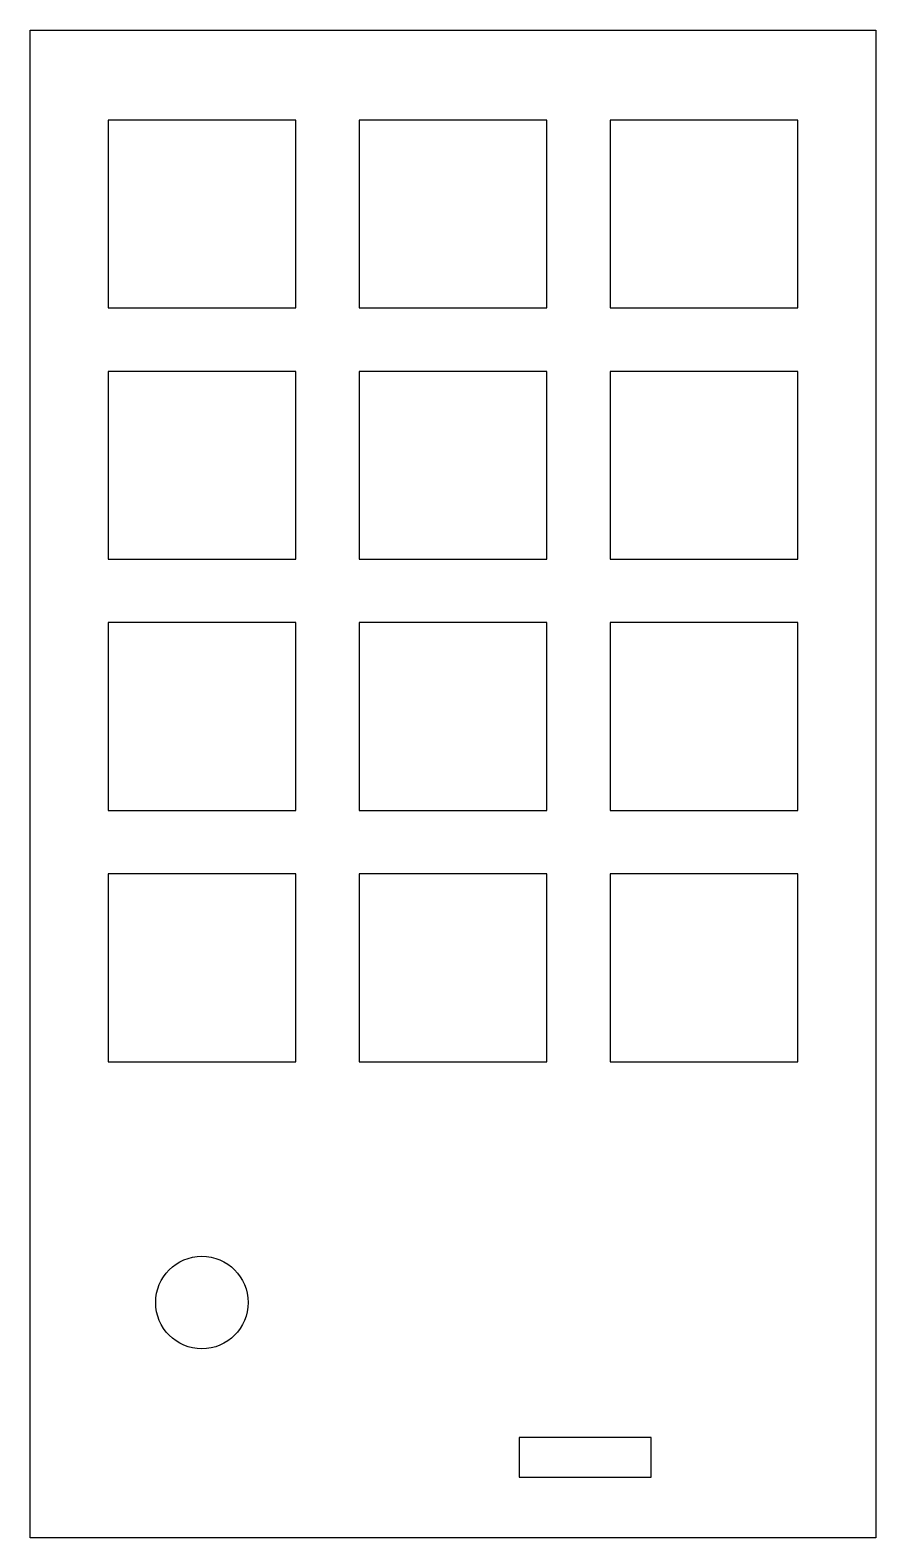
# Model space of a CAD drawing. Header units: millimetres. Extents: x -67 to -3, y -117 to -3.
import ezdxf

# ---------------------------------------------------------------- set-up
doc = ezdxf.new("R2010")
doc.units = ezdxf.units.MM
doc.layers.get('0').update_dxf_attribs({"linetype": 'CONTINUOUS'})

msp = doc.modelspace()

# ---------------------------------------------------------------- linework, layer by layer
for points in [[(-3, -3), (-3, -117), (-67, -117), (-67, -3)], [(-61.1, -24), (-46.9, -24), (-46.9, -9.8), (-61.1, -9.8)], [(-42.1, -24), (-27.9, -24), (-27.9, -9.8), (-42.1, -9.8)], [(-23.1, -9.8), (-23.1, -24), (-8.9, -24), (-8.9, -9.8)], [(-61.1, -43), (-46.9, -43), (-46.9, -28.8), (-61.1, -28.8)], [(-42.1, -43), (-27.9, -43), (-27.9, -28.8), (-42.1, -28.8)], [(-23.1, -43), (-8.9, -43), (-8.9, -28.8), (-23.1, -28.8)], [(-61.1, -62), (-46.9, -62), (-46.9, -47.8), (-61.1, -47.8)], [(-42.1, -62), (-27.9, -62), (-27.9, -47.8), (-42.1, -47.8)], [(-23.1, -62), (-8.9, -62), (-8.9, -47.8), (-23.1, -47.8)], [(-61.1, -81), (-46.9, -81), (-46.9, -66.8), (-61.1, -66.8)], [(-42.1, -81), (-27.9, -81), (-27.9, -66.8), (-42.1, -66.8)], [(-23.1, -81), (-8.9, -81), (-8.9, -66.8), (-23.1, -66.8)], [(-20, -109.4), (-30, -109.4), (-30, -112.4), (-20, -112.4)]]:
    msp.add_lwpolyline(points, close=True)
msp.add_circle((-54, -99.21), 3.5)

doc.saveas('drawing.dxf')
